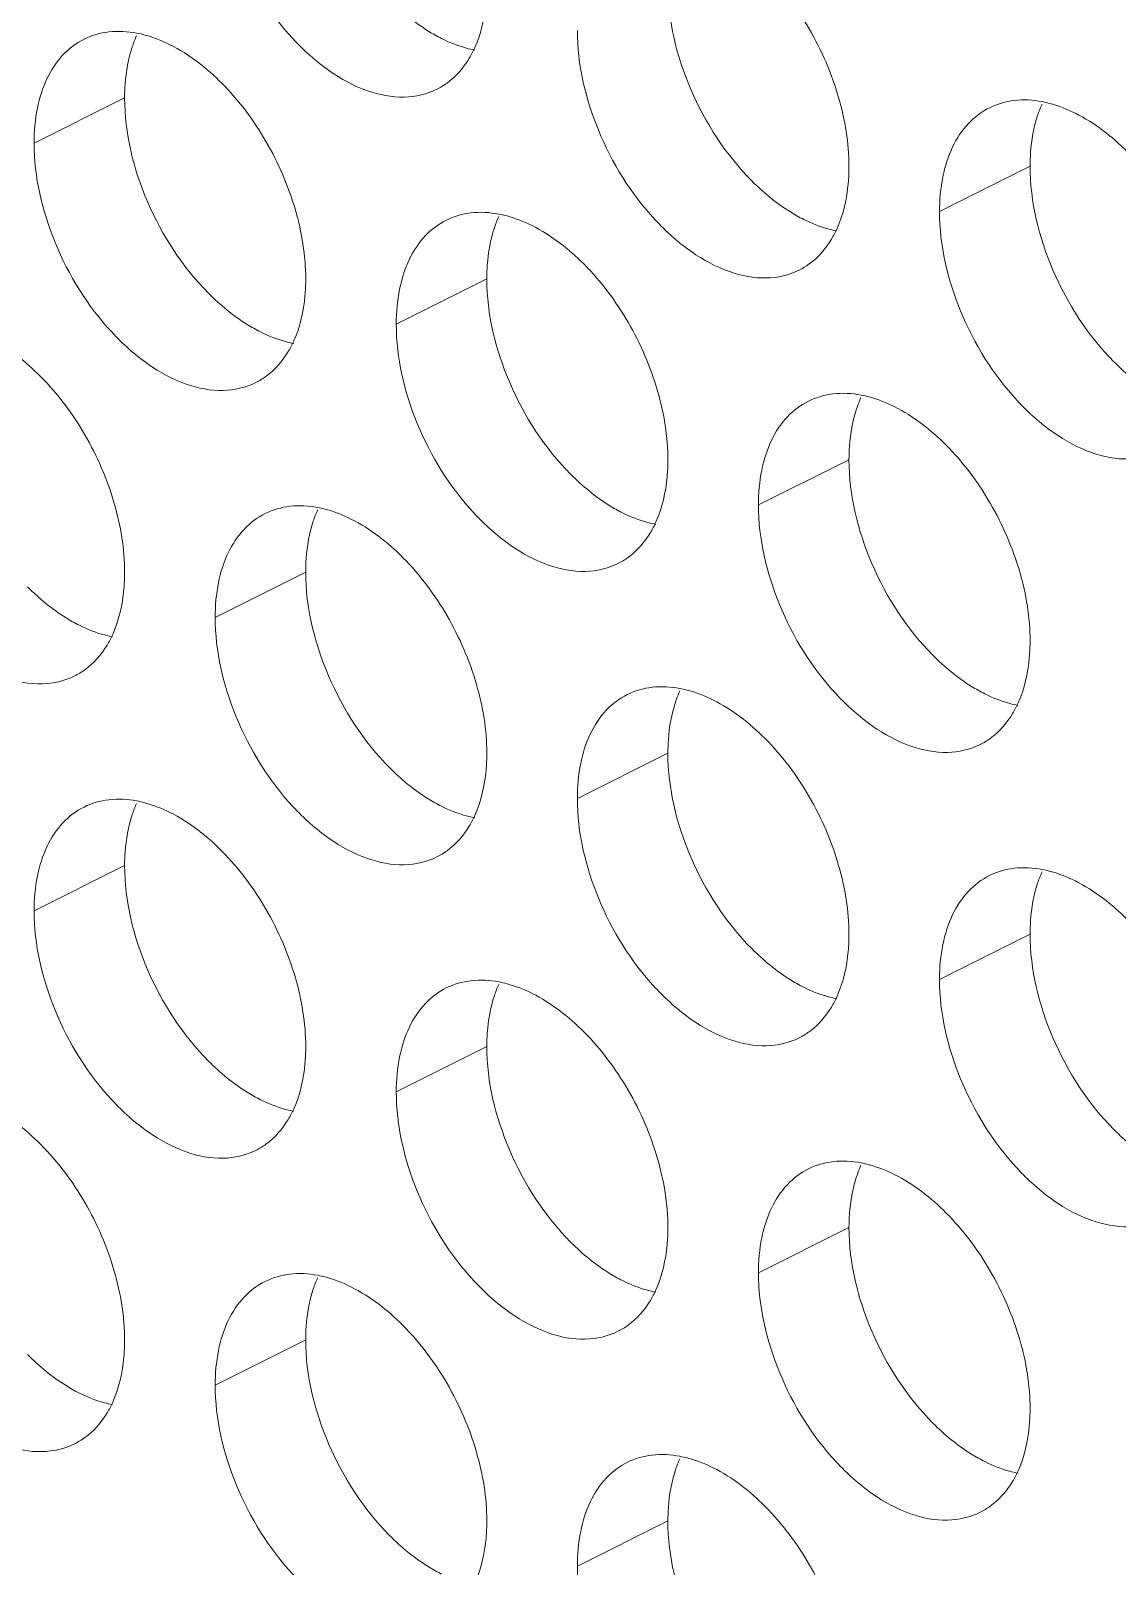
# Model space of a CAD drawing. Header units: millimetres. Extents: x 0 to 2524, y 0 to 1785.
# Drawn here: x 1819.84 to 1826.63, y 787.9 to 797.5 of the extents above; entities that cross this region are included whole.
import ezdxf

# ---------------------------------------------------------------- set-up
doc = ezdxf.new("R2010")
doc.units = ezdxf.units.MM
doc.header["$LTSCALE"] = 0.1
doc.layers.add('标注', color=251, linetype='Continuous', lineweight=9)

msp = doc.modelspace()

# ---------------------------------------------------------------- linework, layer by layer
at = {"layer": '标注'}
for p, q in [((1820.4274, 797.077), (1819.8617, 796.7942)), ((1826.0843, 796.6486), (1825.5186, 796.3657)), ((1822.6901, 795.9456), (1822.1245, 795.6628)), ((1824.9529, 794.8143), (1824.3872, 794.5314)), ((1821.5588, 794.1113), (1820.9931, 793.8285)), ((1823.8215, 792.9799), (1823.2558, 792.6971)), ((1820.4274, 792.277), (1819.8617, 791.9942)), ((1820.4274, 792.277), (1819.8617, 791.9942)), ((1826.0843, 791.8486), (1825.5186, 791.5657)), ((1822.6901, 791.1456), (1822.1245, 790.8628)), ((1822.6901, 791.1456), (1822.1245, 790.8628)), ((1824.9529, 790.0143), (1824.3872, 789.7314)), ((1824.9529, 790.0143), (1824.3872, 789.7314)), ((1821.5588, 789.3113), (1820.9931, 789.0285)), ((1823.8215, 788.1799), (1823.2558, 787.8971))]:
    msp.add_line(p, q, dxfattribs=at)
for centre, radius, start, end in [((1821.1719, 797.1659), 0.734, 155.87957, 161.78032), ((1822.1758, 797.5365), 0.4532, 296.52559, 305.90341), ((1826.8288, 796.7375), 0.734, 155.87957, 161.78032), ((1823.4347, 796.0346), 0.734, 155.87957, 161.78032), ((1824.4386, 796.4051), 0.4532, 296.52559, 305.90341), ((1821.0445, 795.7022), 0.4532, 296.52559, 305.90341), ((1825.6974, 794.9032), 0.734, 155.87957, 161.78032), ((1822.3033, 794.2002), 0.734, 155.87957, 161.78032), ((1823.3072, 794.5708), 0.4532, 296.52559, 305.90341), ((1819.9131, 793.8679), 0.4532, 296.52559, 305.90341), ((1824.566, 793.0689), 0.734, 155.87957, 161.78032), ((1825.5699, 793.4394), 0.4532, 296.52559, 305.90341), ((1821.1719, 792.3659), 0.734, 155.87957, 161.78032), ((1821.1719, 792.3659), 0.734, 155.87957, 161.78032), ((1822.1758, 792.7365), 0.4532, 296.52559, 305.90341), ((1826.8288, 791.9375), 0.734, 155.87957, 161.78032), ((1823.4347, 791.2346), 0.734, 155.87957, 161.78032), ((1823.4347, 791.2346), 0.734, 155.87957, 161.78032), ((1824.4386, 791.6051), 0.4532, 296.52559, 305.90341), ((1821.0445, 790.9022), 0.4532, 296.52559, 305.90341), ((1821.0445, 790.9022), 0.4532, 296.52559, 305.90341), ((1825.6974, 790.1032), 0.734, 155.87957, 161.78032), ((1825.6974, 790.1032), 0.734, 155.87957, 161.78032), ((1822.3033, 789.4002), 0.734, 155.87957, 161.78032), ((1823.3072, 789.7708), 0.4532, 296.52559, 305.90341), ((1823.3072, 789.7708), 0.4532, 296.52559, 305.90341), ((1819.9131, 789.0679), 0.4532, 296.52559, 305.90341), ((1824.566, 788.2689), 0.734, 155.87957, 161.78032), ((1825.5699, 788.6394), 0.4532, 296.52559, 305.90341), ((1825.5699, 788.6394), 0.4532, 296.52559, 305.90341)]:
    msp.add_arc(centre, radius, start, end, dxfattribs=at)
for points, knots in [([(1822.3782, 797.131), (1822.3156, 797.0997), (1822.1657, 797.0658), (1821.9279, 797.1135), (1821.6895, 797.2442), (1821.3817, 797.5217), (1821.0957, 797.9844), (1820.9931, 798.4168), (1820.9931, 798.6285)], [0, 0, 0, 0, 0.090718, 0.191742, 0.308104, 0.439279, 0.725532, 1, 1, 1, 1]), ([(1824.1044, 798.1121), (1824.225, 798.0517), (1824.4555, 797.8714), (1824.7217, 797.5133), (1824.9029, 797.0946), (1824.9529, 796.7935), (1824.9529, 796.6486)], [0, 0, 0, 0, 0.229676, 0.488215, 0.753207, 1, 1, 1, 1]), ([(1822.6901, 797.7799), (1822.6901, 797.7443), (1822.6845, 797.6121), (1822.6552, 797.4794), (1822.6155, 797.3911)], [0, 0, 0, 0, 0.268874, 1, 1, 1, 1]), ([(1824.3453, 796.5579), (1824.1838, 796.7207), (1823.9328, 797.1078), (1823.8215, 797.5584), (1823.8215, 797.7799)], [0, 0, 0, 0, 0.508684, 1, 1, 1, 1]), ([(1822.4073, 797.4478), (1822.3789, 797.462), (1822.261, 797.5285), (1822.1555, 797.6159), (1822.0826, 797.6893)], [0, 0, 0, 0, 0.235002, 1, 1, 1, 1]), ([(1820.1736, 797.4431), (1820.2219, 797.4672), (1820.332, 797.499), (1820.4457, 797.4922), (1820.5026, 797.4813)], [0, 0, 0, 0, 0.482538, 1, 1, 1, 1]), ([(1820.5026, 797.4813), (1820.5198, 797.478), (1820.5913, 797.4614), (1820.6602, 797.4341), (1820.7102, 797.4091)], [0, 0, 0, 0, 0.238696, 1, 1, 1, 1]), ([(1824.641, 795.9996), (1824.5784, 795.9684), (1824.4285, 795.9344), (1824.1907, 795.9822), (1823.9522, 796.1128), (1823.6445, 796.3903), (1823.3584, 796.853), (1823.2558, 797.2854), (1823.2558, 797.4971)], [0, 0, 0, 0, 0.090718, 0.191742, 0.308104, 0.439279, 0.725532, 1, 1, 1, 1]), ([(1819.8617, 796.7942), (1819.8617, 796.867), (1819.8737, 797.0059), (1819.9328, 797.1961), (1820.0321, 797.3483), (1820.1247, 797.4187), (1820.1736, 797.4431)], [0, 0, 0, 0, 0.289235, 0.54966, 0.782932, 1, 1, 1, 1]), ([(1820.4274, 797.077), (1820.4274, 797.1054), (1820.4311, 797.2129), (1820.4499, 797.3203), (1820.4747, 797.3954)], [0, 0, 0, 0, 0.264225, 1, 1, 1, 1]), ([(1820.7102, 797.4091), (1820.8309, 797.3488), (1821.0614, 797.1684), (1821.3276, 796.8104), (1821.5088, 796.3916), (1821.5588, 796.0906), (1821.5588, 795.9456)], [0, 0, 0, 0, 0.229676, 0.488215, 0.753207, 1, 1, 1, 1]), ([(1822.615, 797.3756), (1822.5978, 797.3789), (1822.5262, 797.3955), (1822.4573, 797.4228), (1822.4073, 797.4478)], [0, 0, 0, 0, 0.238696, 1, 1, 1, 1]), ([(1822.6155, 797.3911), (1822.6052, 797.3682), (1822.562, 797.2842), (1822.4978, 797.2101), (1822.4416, 797.1694)], [0, 0, 0, 0, 0.265525, 1, 1, 1, 1]), ([(1820.9512, 795.855), (1820.7896, 796.0177), (1820.5386, 796.4049), (1820.4274, 796.8555), (1820.4274, 797.077)], [0, 0, 0, 0, 0.508684, 1, 1, 1, 1]), ([(1825.5186, 796.3657), (1825.5186, 796.4386), (1825.5306, 796.5775), (1825.5896, 796.7677), (1825.689, 796.9199), (1825.7815, 796.9903), (1825.8305, 797.0147)], [0, 0, 0, 0, 0.289235, 0.54966, 0.782932, 1, 1, 1, 1]), ([(1825.8305, 797.0147), (1825.8788, 797.0388), (1825.9889, 797.0706), (1826.1025, 797.0638), (1826.1594, 797.0529)], [0, 0, 0, 0, 0.482538, 1, 1, 1, 1]), ([(1826.1594, 797.0529), (1826.1766, 797.0496), (1826.2482, 797.033), (1826.3171, 797.0057), (1826.3671, 796.9807)], [0, 0, 0, 0, 0.238696, 1, 1, 1, 1]), ([(1826.0843, 796.6486), (1826.0843, 796.677), (1826.088, 796.7844), (1826.1068, 796.8919), (1826.1316, 796.967)], [0, 0, 0, 0, 0.264225, 1, 1, 1, 1]), ([(1826.3671, 796.9807), (1826.4877, 796.9204), (1826.7183, 796.74), (1826.9845, 796.382), (1827.1656, 795.9632), (1827.2156, 795.6621), (1827.2156, 795.5172)], [0, 0, 0, 0, 0.229676, 0.488215, 0.753207, 1, 1, 1, 1]), ([(1821.2469, 795.2966), (1821.1843, 795.2654), (1821.0343, 795.2314), (1820.7965, 795.2792), (1820.5581, 795.4098), (1820.2503, 795.6874), (1819.9643, 796.1501), (1819.8617, 796.5825), (1819.8617, 796.7942)], [0, 0, 0, 0, 0.090718, 0.191742, 0.308104, 0.439279, 0.725532, 1, 1, 1, 1]), ([(1824.9529, 796.6486), (1824.9529, 796.6129), (1824.9472, 796.4807), (1824.918, 796.3481), (1824.8783, 796.2597)], [0, 0, 0, 0, 0.268874, 1, 1, 1, 1]), ([(1826.6081, 795.4265), (1826.4465, 795.5893), (1826.1955, 795.9765), (1826.0843, 796.4271), (1826.0843, 796.6486)], [0, 0, 0, 0, 0.508684, 1, 1, 1, 1]), ([(1824.67, 796.3164), (1824.6416, 796.3307), (1824.5237, 796.3972), (1824.4182, 796.4845), (1824.3453, 796.5579)], [0, 0, 0, 0, 0.235002, 1, 1, 1, 1]), ([(1822.4364, 796.3118), (1822.4847, 796.3359), (1822.5948, 796.3676), (1822.7084, 796.3608), (1822.7653, 796.3499)], [0, 0, 0, 0, 0.482538, 1, 1, 1, 1]), ([(1822.7653, 796.3499), (1822.7825, 796.3466), (1822.8541, 796.33), (1822.923, 796.3028), (1822.973, 796.2778)], [0, 0, 0, 0, 0.238696, 1, 1, 1, 1]), ([(1826.9037, 794.8682), (1826.8411, 794.837), (1826.6912, 794.803), (1826.4534, 794.8508), (1826.215, 794.9814), (1825.9072, 795.259), (1825.6212, 795.7217), (1825.5186, 796.1541), (1825.5186, 796.3657)], [0, 0, 0, 0, 0.090718, 0.191742, 0.308104, 0.439279, 0.725532, 1, 1, 1, 1]), ([(1822.1245, 795.6628), (1822.1245, 795.7356), (1822.1365, 795.8746), (1822.1955, 796.0647), (1822.2949, 796.217), (1822.3874, 796.2874), (1822.4364, 796.3118)], [0, 0, 0, 0, 0.289235, 0.54966, 0.782932, 1, 1, 1, 1]), ([(1822.6901, 795.9456), (1822.6901, 795.974), (1822.6938, 796.0815), (1822.7126, 796.1889), (1822.7375, 796.264)], [0, 0, 0, 0, 0.264225, 1, 1, 1, 1]), ([(1822.973, 796.2778), (1823.0936, 796.2174), (1823.3242, 796.0371), (1823.5904, 795.679), (1823.7715, 795.2603), (1823.8215, 794.9592), (1823.8215, 794.8143)], [0, 0, 0, 0, 0.229676, 0.488215, 0.753207, 1, 1, 1, 1]), ([(1824.8777, 796.2443), (1824.8605, 796.2476), (1824.789, 796.2642), (1824.72, 796.2914), (1824.67, 796.3164)], [0, 0, 0, 0, 0.238696, 1, 1, 1, 1]), ([(1824.8783, 796.2597), (1824.868, 796.2368), (1824.8247, 796.1528), (1824.7606, 796.0787), (1824.7044, 796.038)], [0, 0, 0, 0, 0.265525, 1, 1, 1, 1]), ([(1821.5588, 795.9456), (1821.5588, 795.91), (1821.5531, 795.7778), (1821.5239, 795.6451), (1821.4842, 795.5568)], [0, 0, 0, 0, 0.268874, 1, 1, 1, 1]), ([(1823.214, 794.7236), (1823.0524, 794.8864), (1822.8014, 795.2735), (1822.6901, 795.7241), (1822.6901, 795.9456)], [0, 0, 0, 0, 0.508684, 1, 1, 1, 1]), ([(1821.2759, 795.6135), (1821.2475, 795.6277), (1821.1296, 795.6942), (1821.0241, 795.7816), (1820.9512, 795.855)], [0, 0, 0, 0, 0.235002, 1, 1, 1, 1]), ([(1823.5096, 794.1653), (1823.447, 794.134), (1823.2971, 794.1001), (1823.0593, 794.1478), (1822.8209, 794.2785), (1822.5131, 794.556), (1822.2271, 795.0187), (1822.1245, 795.4511), (1822.1245, 795.6628)], [0, 0, 0, 0, 0.090718, 0.191742, 0.308104, 0.439279, 0.725532, 1, 1, 1, 1]), ([(1819.5789, 795.5748), (1819.6995, 795.5145), (1819.9301, 795.3341), (1820.1963, 794.9761), (1820.3774, 794.5573), (1820.4274, 794.2563), (1820.4274, 794.1113)], [0, 0, 0, 0, 0.229676, 0.488215, 0.753207, 1, 1, 1, 1]), ([(1821.4836, 795.5413), (1821.4664, 795.5446), (1821.3948, 795.5612), (1821.3259, 795.5885), (1821.2759, 795.6135)], [0, 0, 0, 0, 0.238696, 1, 1, 1, 1]), ([(1821.4842, 795.5568), (1821.4739, 795.5339), (1821.4306, 795.4499), (1821.3665, 795.3758), (1821.3102, 795.335)], [0, 0, 0, 0, 0.265525, 1, 1, 1, 1]), ([(1826.9328, 795.1851), (1826.9044, 795.1993), (1826.7864, 795.2658), (1826.6809, 795.3531), (1826.6081, 795.4265)], [0, 0, 0, 0, 0.235002, 1, 1, 1, 1]), ([(1824.3872, 794.5314), (1824.3872, 794.6043), (1824.3992, 794.7432), (1824.4582, 794.9334), (1824.5576, 795.0856), (1824.6502, 795.156), (1824.6991, 795.1804)], [0, 0, 0, 0, 0.289235, 0.54966, 0.782932, 1, 1, 1, 1]), ([(1824.6991, 795.1804), (1824.7474, 795.2045), (1824.8575, 795.2363), (1824.9712, 795.2294), (1825.028, 795.2186)], [0, 0, 0, 0, 0.482538, 1, 1, 1, 1]), ([(1825.028, 795.2186), (1825.0453, 795.2153), (1825.1168, 795.1987), (1825.1857, 795.1714), (1825.2357, 795.1464)], [0, 0, 0, 0, 0.238696, 1, 1, 1, 1]), ([(1824.9529, 794.8143), (1824.9529, 794.8427), (1824.9566, 794.9501), (1824.9754, 795.0575), (1825.0002, 795.1327)], [0, 0, 0, 0, 0.264225, 1, 1, 1, 1]), ([(1825.2357, 795.1464), (1825.3564, 795.0861), (1825.5869, 794.9057), (1825.8531, 794.5476), (1826.0342, 794.1289), (1826.0843, 793.8278), (1826.0843, 793.6829)], [0, 0, 0, 0, 0.229676, 0.488215, 0.753207, 1, 1, 1, 1]), ([(1820.1155, 793.4623), (1820.0529, 793.4311), (1819.903, 793.3971), (1819.6652, 793.4449), (1819.4268, 793.5755), (1819.119, 793.8531), (1818.833, 794.3158), (1818.7303, 794.7482), (1818.7303, 794.9598)], [0, 0, 0, 0, 0.090718, 0.191742, 0.308104, 0.439279, 0.725532, 1, 1, 1, 1]), ([(1823.8215, 794.8143), (1823.8215, 794.7786), (1823.8158, 794.6464), (1823.7866, 794.5138), (1823.7469, 794.4254)], [0, 0, 0, 0, 0.268874, 1, 1, 1, 1]), ([(1825.4767, 793.5922), (1825.3151, 793.755), (1825.0641, 794.1422), (1824.9529, 794.5927), (1824.9529, 794.8143)], [0, 0, 0, 0, 0.508684, 1, 1, 1, 1]), ([(1823.5387, 794.4821), (1823.5103, 794.4963), (1823.3923, 794.5628), (1823.2868, 794.6502), (1823.214, 794.7236)], [0, 0, 0, 0, 0.235002, 1, 1, 1, 1]), ([(1821.305, 794.4775), (1821.3533, 794.5016), (1821.4634, 794.5333), (1821.5771, 794.5265), (1821.6339, 794.5156)], [0, 0, 0, 0, 0.482538, 1, 1, 1, 1]), ([(1821.6339, 794.5156), (1821.6511, 794.5123), (1821.7227, 794.4957), (1821.7916, 794.4684), (1821.8416, 794.4434)], [0, 0, 0, 0, 0.238696, 1, 1, 1, 1]), ([(1825.7724, 793.0339), (1825.7098, 793.0027), (1825.5598, 792.9687), (1825.322, 793.0165), (1825.0836, 793.1471), (1824.7758, 793.4247), (1824.4898, 793.8874), (1824.3872, 794.3198), (1824.3872, 794.5314)], [0, 0, 0, 0, 0.090718, 0.191742, 0.308104, 0.439279, 0.725532, 1, 1, 1, 1]), ([(1820.9931, 793.8285), (1820.9931, 793.9013), (1821.0051, 794.0403), (1821.0641, 794.2304), (1821.1635, 794.3826), (1821.2561, 794.4531), (1821.305, 794.4775)], [0, 0, 0, 0, 0.289235, 0.54966, 0.782932, 1, 1, 1, 1]), ([(1821.5588, 794.1113), (1821.5588, 794.1397), (1821.5625, 794.2472), (1821.5813, 794.3546), (1821.6061, 794.4297)], [0, 0, 0, 0, 0.264225, 1, 1, 1, 1]), ([(1821.8416, 794.4434), (1821.9623, 794.3831), (1822.1928, 794.2028), (1822.459, 793.8447), (1822.6401, 793.426), (1822.6901, 793.1249), (1822.6901, 792.9799)], [0, 0, 0, 0, 0.229676, 0.488215, 0.753207, 1, 1, 1, 1]), ([(1823.7464, 794.41), (1823.7292, 794.4132), (1823.6576, 794.4299), (1823.5887, 794.4571), (1823.5387, 794.4821)], [0, 0, 0, 0, 0.238696, 1, 1, 1, 1]), ([(1823.7469, 794.4254), (1823.7366, 794.4025), (1823.6933, 794.3185), (1823.6292, 794.2444), (1823.573, 794.2037)], [0, 0, 0, 0, 0.265525, 1, 1, 1, 1]), ([(1820.1446, 793.7792), (1820.1161, 793.7934), (1819.9982, 793.8599), (1819.8927, 793.9472), (1819.8198, 794.0207)], [0, 0, 0, 0, 0.235002, 1, 1, 1, 1]), ([(1820.4274, 794.1113), (1820.4274, 794.0757), (1820.4217, 793.9434), (1820.3925, 793.8108), (1820.3528, 793.7224)], [0, 0, 0, 0, 0.268874, 1, 1, 1, 1]), ([(1822.0826, 792.8893), (1821.921, 793.0521), (1821.67, 793.4392), (1821.5588, 793.8898), (1821.5588, 794.1113)], [0, 0, 0, 0, 0.508684, 1, 1, 1, 1]), ([(1822.3782, 792.331), (1822.3156, 792.2997), (1822.1657, 792.2658), (1821.9279, 792.3135), (1821.6895, 792.4442), (1821.3817, 792.7217), (1821.0957, 793.1844), (1820.9931, 793.6168), (1820.9931, 793.8285)], [0, 0, 0, 0, 0.090718, 0.191742, 0.308104, 0.439279, 0.725532, 1, 1, 1, 1]), ([(1820.3523, 793.707), (1820.335, 793.7103), (1820.2635, 793.7269), (1820.1946, 793.7542), (1820.1446, 793.7792)], [0, 0, 0, 0, 0.238696, 1, 1, 1, 1]), ([(1820.3528, 793.7224), (1820.3425, 793.6996), (1820.2992, 793.6156), (1820.2351, 793.5414), (1820.1789, 793.5007)], [0, 0, 0, 0, 0.265525, 1, 1, 1, 1]), ([(1826.0843, 793.6829), (1826.0843, 793.6473), (1826.0786, 793.515), (1826.0493, 793.3824), (1826.0096, 793.294)], [0, 0, 0, 0, 0.268874, 1, 1, 1, 1]), ([(1825.8014, 793.3508), (1825.773, 793.365), (1825.6551, 793.4315), (1825.5496, 793.5188), (1825.4767, 793.5922)], [0, 0, 0, 0, 0.235002, 1, 1, 1, 1]), ([(1823.2558, 792.6971), (1823.2558, 792.77), (1823.2678, 792.9089), (1823.3269, 793.0991), (1823.4262, 793.2513), (1823.5188, 793.3217), (1823.5677, 793.3461)], [0, 0, 0, 0, 0.289235, 0.54966, 0.782932, 1, 1, 1, 1]), ([(1823.5677, 793.3461), (1823.6161, 793.3702), (1823.7261, 793.4019), (1823.8398, 793.3951), (1823.8967, 793.3842)], [0, 0, 0, 0, 0.482538, 1, 1, 1, 1]), ([(1823.8967, 793.3842), (1823.9139, 793.381), (1823.9855, 793.3643), (1824.0544, 793.3371), (1824.1044, 793.3121)], [0, 0, 0, 0, 0.238696, 1, 1, 1, 1]), ([(1826.0091, 793.2786), (1825.9919, 793.2819), (1825.9203, 793.2985), (1825.8514, 793.3258), (1825.8014, 793.3508)], [0, 0, 0, 0, 0.238696, 1, 1, 1, 1]), ([(1823.8215, 792.9799), (1823.8215, 793.0084), (1823.8252, 793.1158), (1823.844, 793.2232), (1823.8689, 793.2984)], [0, 0, 0, 0, 0.264225, 1, 1, 1, 1]), ([(1824.1044, 793.3121), (1824.225, 793.2517), (1824.4555, 793.0714), (1824.7217, 792.7133), (1824.9029, 792.2946), (1824.9529, 791.9935), (1824.9529, 791.8486)], [0, 0, 0, 0, 0.229676, 0.488215, 0.753207, 1, 1, 1, 1]), ([(1826.0096, 793.294), (1825.9994, 793.2711), (1825.9561, 793.1871), (1825.892, 793.113), (1825.8357, 793.0723)], [0, 0, 0, 0, 0.265525, 1, 1, 1, 1]), ([(1822.6901, 792.9799), (1822.6901, 792.9443), (1822.6845, 792.8121), (1822.6552, 792.6794), (1822.6155, 792.5911)], [0, 0, 0, 0, 0.268874, 1, 1, 1, 1]), ([(1824.3453, 791.7579), (1824.1838, 791.9207), (1823.9328, 792.3078), (1823.8215, 792.7584), (1823.8215, 792.9799)], [0, 0, 0, 0, 0.508684, 1, 1, 1, 1]), ([(1822.4073, 792.6478), (1822.3789, 792.662), (1822.261, 792.7285), (1822.1555, 792.8159), (1822.0826, 792.8893)], [0, 0, 0, 0, 0.235002, 1, 1, 1, 1]), ([(1820.1736, 792.6431), (1820.2219, 792.6672), (1820.332, 792.699), (1820.4457, 792.6922), (1820.5026, 792.6813)], [0, 0, 0, 0, 0.482538, 1, 1, 1, 1]), ([(1820.1736, 792.6431), (1820.2219, 792.6672), (1820.332, 792.699), (1820.4457, 792.6922), (1820.5026, 792.6813)], [0, 0, 0, 0, 0.482538, 1, 1, 1, 1]), ([(1820.5026, 792.6813), (1820.5198, 792.678), (1820.5913, 792.6614), (1820.6602, 792.6341), (1820.7102, 792.6091)], [0, 0, 0, 0, 0.238696, 1, 1, 1, 1]), ([(1820.5026, 792.6813), (1820.5198, 792.678), (1820.5913, 792.6614), (1820.6602, 792.6341), (1820.7102, 792.6091)], [0, 0, 0, 0, 0.238696, 1, 1, 1, 1]), ([(1824.641, 791.1996), (1824.5784, 791.1684), (1824.4285, 791.1344), (1824.1907, 791.1822), (1823.9522, 791.3128), (1823.6445, 791.5903), (1823.3584, 792.053), (1823.2558, 792.4854), (1823.2558, 792.6971)], [0, 0, 0, 0, 0.090718, 0.191742, 0.308104, 0.439279, 0.725532, 1, 1, 1, 1]), ([(1819.8617, 791.9942), (1819.8617, 792.067), (1819.8737, 792.2059), (1819.9328, 792.3961), (1820.0321, 792.5483), (1820.1247, 792.6187), (1820.1736, 792.6431)], [0, 0, 0, 0, 0.289235, 0.54966, 0.782932, 1, 1, 1, 1]), ([(1819.8617, 791.9942), (1819.8617, 792.067), (1819.8737, 792.2059), (1819.9328, 792.3961), (1820.0321, 792.5483), (1820.1247, 792.6187), (1820.1736, 792.6431)], [0, 0, 0, 0, 0.289235, 0.54966, 0.782932, 1, 1, 1, 1]), ([(1820.4274, 792.277), (1820.4274, 792.3054), (1820.4311, 792.4129), (1820.4499, 792.5203), (1820.4747, 792.5954)], [0, 0, 0, 0, 0.264225, 1, 1, 1, 1]), ([(1820.4274, 792.277), (1820.4274, 792.3054), (1820.4311, 792.4129), (1820.4499, 792.5203), (1820.4747, 792.5954)], [0, 0, 0, 0, 0.264225, 1, 1, 1, 1]), ([(1820.7102, 792.6091), (1820.8309, 792.5488), (1821.0614, 792.3684), (1821.3276, 792.0104), (1821.5088, 791.5916), (1821.5588, 791.2906), (1821.5588, 791.1456)], [0, 0, 0, 0, 0.229676, 0.488215, 0.753207, 1, 1, 1, 1]), ([(1820.7102, 792.6091), (1820.8309, 792.5488), (1821.0614, 792.3684), (1821.3276, 792.0104), (1821.5088, 791.5916), (1821.5588, 791.2906), (1821.5588, 791.1456)], [0, 0, 0, 0, 0.229676, 0.488215, 0.753207, 1, 1, 1, 1]), ([(1822.615, 792.5756), (1822.5978, 792.5789), (1822.5262, 792.5955), (1822.4573, 792.6228), (1822.4073, 792.6478)], [0, 0, 0, 0, 0.238696, 1, 1, 1, 1]), ([(1822.6155, 792.5911), (1822.6052, 792.5682), (1822.562, 792.4842), (1822.4978, 792.4101), (1822.4416, 792.3694)], [0, 0, 0, 0, 0.265525, 1, 1, 1, 1]), ([(1820.9512, 791.055), (1820.7896, 791.2177), (1820.5386, 791.6049), (1820.4274, 792.0555), (1820.4274, 792.277)], [0, 0, 0, 0, 0.508684, 1, 1, 1, 1]), ([(1820.9512, 791.055), (1820.7896, 791.2177), (1820.5386, 791.6049), (1820.4274, 792.0555), (1820.4274, 792.277)], [0, 0, 0, 0, 0.508684, 1, 1, 1, 1]), ([(1825.5186, 791.5657), (1825.5186, 791.6386), (1825.5306, 791.7775), (1825.5896, 791.9677), (1825.689, 792.1199), (1825.7815, 792.1903), (1825.8305, 792.2147)], [0, 0, 0, 0, 0.289235, 0.54966, 0.782932, 1, 1, 1, 1]), ([(1825.8305, 792.2147), (1825.8788, 792.2388), (1825.9889, 792.2706), (1826.1025, 792.2638), (1826.1594, 792.2529)], [0, 0, 0, 0, 0.482538, 1, 1, 1, 1]), ([(1826.1594, 792.2529), (1826.1766, 792.2496), (1826.2482, 792.233), (1826.3171, 792.2057), (1826.3671, 792.1807)], [0, 0, 0, 0, 0.238696, 1, 1, 1, 1]), ([(1826.0843, 791.8486), (1826.0843, 791.877), (1826.088, 791.9844), (1826.1068, 792.0919), (1826.1316, 792.167)], [0, 0, 0, 0, 0.264225, 1, 1, 1, 1]), ([(1826.3671, 792.1807), (1826.4877, 792.1204), (1826.7183, 791.94), (1826.9845, 791.582), (1827.1656, 791.1632), (1827.2156, 790.8621), (1827.2156, 790.7172)], [0, 0, 0, 0, 0.229676, 0.488215, 0.753207, 1, 1, 1, 1]), ([(1821.2469, 790.4966), (1821.1843, 790.4654), (1821.0343, 790.4314), (1820.7965, 790.4792), (1820.5581, 790.6098), (1820.2503, 790.8874), (1819.9643, 791.3501), (1819.8617, 791.7825), (1819.8617, 791.9942)], [0, 0, 0, 0, 0.090718, 0.191742, 0.308104, 0.439279, 0.725532, 1, 1, 1, 1]), ([(1821.2469, 790.4966), (1821.1843, 790.4654), (1821.0343, 790.4314), (1820.7965, 790.4792), (1820.5581, 790.6098), (1820.2503, 790.8874), (1819.9643, 791.3501), (1819.8617, 791.7825), (1819.8617, 791.9942)], [0, 0, 0, 0, 0.090718, 0.191742, 0.308104, 0.439279, 0.725532, 1, 1, 1, 1]), ([(1824.9529, 791.8486), (1824.9529, 791.8129), (1824.9472, 791.6807), (1824.918, 791.5481), (1824.8783, 791.4597)], [0, 0, 0, 0, 0.268874, 1, 1, 1, 1]), ([(1826.6081, 790.6265), (1826.4465, 790.7893), (1826.1955, 791.1765), (1826.0843, 791.6271), (1826.0843, 791.8486)], [0, 0, 0, 0, 0.508684, 1, 1, 1, 1]), ([(1824.67, 791.5164), (1824.6416, 791.5307), (1824.5237, 791.5972), (1824.4182, 791.6845), (1824.3453, 791.7579)], [0, 0, 0, 0, 0.235002, 1, 1, 1, 1]), ([(1822.4364, 791.5118), (1822.4847, 791.5359), (1822.5948, 791.5676), (1822.7084, 791.5608), (1822.7653, 791.5499)], [0, 0, 0, 0, 0.482538, 1, 1, 1, 1]), ([(1822.4364, 791.5118), (1822.4847, 791.5359), (1822.5948, 791.5676), (1822.7084, 791.5608), (1822.7653, 791.5499)], [0, 0, 0, 0, 0.482538, 1, 1, 1, 1]), ([(1822.7653, 791.5499), (1822.7825, 791.5466), (1822.8541, 791.53), (1822.923, 791.5028), (1822.973, 791.4778)], [0, 0, 0, 0, 0.238696, 1, 1, 1, 1]), ([(1822.7653, 791.5499), (1822.7825, 791.5466), (1822.8541, 791.53), (1822.923, 791.5028), (1822.973, 791.4778)], [0, 0, 0, 0, 0.238696, 1, 1, 1, 1]), ([(1826.9037, 790.0682), (1826.8411, 790.037), (1826.6912, 790.003), (1826.4534, 790.0508), (1826.215, 790.1814), (1825.9072, 790.459), (1825.6212, 790.9217), (1825.5186, 791.3541), (1825.5186, 791.5657)], [0, 0, 0, 0, 0.090718, 0.191742, 0.308104, 0.439279, 0.725532, 1, 1, 1, 1]), ([(1822.1245, 790.8628), (1822.1245, 790.9356), (1822.1365, 791.0746), (1822.1955, 791.2647), (1822.2949, 791.417), (1822.3874, 791.4874), (1822.4364, 791.5118)], [0, 0, 0, 0, 0.289235, 0.54966, 0.782932, 1, 1, 1, 1]), ([(1822.1245, 790.8628), (1822.1245, 790.9356), (1822.1365, 791.0746), (1822.1955, 791.2647), (1822.2949, 791.417), (1822.3874, 791.4874), (1822.4364, 791.5118)], [0, 0, 0, 0, 0.289235, 0.54966, 0.782932, 1, 1, 1, 1]), ([(1822.6901, 791.1456), (1822.6901, 791.174), (1822.6938, 791.2815), (1822.7126, 791.3889), (1822.7375, 791.464)], [0, 0, 0, 0, 0.264225, 1, 1, 1, 1]), ([(1822.6901, 791.1456), (1822.6901, 791.174), (1822.6938, 791.2815), (1822.7126, 791.3889), (1822.7375, 791.464)], [0, 0, 0, 0, 0.264225, 1, 1, 1, 1]), ([(1822.973, 791.4778), (1823.0936, 791.4174), (1823.3242, 791.2371), (1823.5904, 790.879), (1823.7715, 790.4603), (1823.8215, 790.1592), (1823.8215, 790.0143)], [0, 0, 0, 0, 0.229676, 0.488215, 0.753207, 1, 1, 1, 1]), ([(1822.973, 791.4778), (1823.0936, 791.4174), (1823.3242, 791.2371), (1823.5904, 790.879), (1823.7715, 790.4603), (1823.8215, 790.1592), (1823.8215, 790.0143)], [0, 0, 0, 0, 0.229676, 0.488215, 0.753207, 1, 1, 1, 1]), ([(1824.8777, 791.4443), (1824.8605, 791.4476), (1824.789, 791.4642), (1824.72, 791.4914), (1824.67, 791.5164)], [0, 0, 0, 0, 0.238696, 1, 1, 1, 1]), ([(1824.8783, 791.4597), (1824.868, 791.4368), (1824.8247, 791.3528), (1824.7606, 791.2787), (1824.7044, 791.238)], [0, 0, 0, 0, 0.265525, 1, 1, 1, 1]), ([(1821.5588, 791.1456), (1821.5588, 791.11), (1821.5531, 790.9778), (1821.5239, 790.8451), (1821.4842, 790.7568)], [0, 0, 0, 0, 0.268874, 1, 1, 1, 1]), ([(1821.5588, 791.1456), (1821.5588, 791.11), (1821.5531, 790.9778), (1821.5239, 790.8451), (1821.4842, 790.7568)], [0, 0, 0, 0, 0.268874, 1, 1, 1, 1]), ([(1823.214, 789.9236), (1823.0524, 790.0864), (1822.8014, 790.4735), (1822.6901, 790.9241), (1822.6901, 791.1456)], [0, 0, 0, 0, 0.508684, 1, 1, 1, 1]), ([(1823.214, 789.9236), (1823.0524, 790.0864), (1822.8014, 790.4735), (1822.6901, 790.9241), (1822.6901, 791.1456)], [0, 0, 0, 0, 0.508684, 1, 1, 1, 1]), ([(1821.2759, 790.8135), (1821.2475, 790.8277), (1821.1296, 790.8942), (1821.0241, 790.9816), (1820.9512, 791.055)], [0, 0, 0, 0, 0.235002, 1, 1, 1, 1]), ([(1821.2759, 790.8135), (1821.2475, 790.8277), (1821.1296, 790.8942), (1821.0241, 790.9816), (1820.9512, 791.055)], [0, 0, 0, 0, 0.235002, 1, 1, 1, 1]), ([(1823.5096, 789.3653), (1823.447, 789.334), (1823.2971, 789.3001), (1823.0593, 789.3478), (1822.8209, 789.4785), (1822.5131, 789.756), (1822.2271, 790.2187), (1822.1245, 790.6511), (1822.1245, 790.8628)], [0, 0, 0, 0, 0.090718, 0.191742, 0.308104, 0.439279, 0.725532, 1, 1, 1, 1]), ([(1823.5096, 789.3653), (1823.447, 789.334), (1823.2971, 789.3001), (1823.0593, 789.3478), (1822.8209, 789.4785), (1822.5131, 789.756), (1822.2271, 790.2187), (1822.1245, 790.6511), (1822.1245, 790.8628)], [0, 0, 0, 0, 0.090718, 0.191742, 0.308104, 0.439279, 0.725532, 1, 1, 1, 1]), ([(1819.5789, 790.7748), (1819.6995, 790.7145), (1819.9301, 790.5341), (1820.1963, 790.1761), (1820.3774, 789.7573), (1820.4274, 789.4563), (1820.4274, 789.3113)], [0, 0, 0, 0, 0.229676, 0.488215, 0.753207, 1, 1, 1, 1]), ([(1821.4836, 790.7413), (1821.4664, 790.7446), (1821.3948, 790.7612), (1821.3259, 790.7885), (1821.2759, 790.8135)], [0, 0, 0, 0, 0.238696, 1, 1, 1, 1]), ([(1821.4836, 790.7413), (1821.4664, 790.7446), (1821.3948, 790.7612), (1821.3259, 790.7885), (1821.2759, 790.8135)], [0, 0, 0, 0, 0.238696, 1, 1, 1, 1]), ([(1821.4842, 790.7568), (1821.4739, 790.7339), (1821.4306, 790.6499), (1821.3665, 790.5758), (1821.3102, 790.535)], [0, 0, 0, 0, 0.265525, 1, 1, 1, 1]), ([(1821.4842, 790.7568), (1821.4739, 790.7339), (1821.4306, 790.6499), (1821.3665, 790.5758), (1821.3102, 790.535)], [0, 0, 0, 0, 0.265525, 1, 1, 1, 1]), ([(1826.9328, 790.3851), (1826.9044, 790.3993), (1826.7864, 790.4658), (1826.6809, 790.5531), (1826.6081, 790.6265)], [0, 0, 0, 0, 0.235002, 1, 1, 1, 1]), ([(1824.3872, 789.7314), (1824.3872, 789.8043), (1824.3992, 789.9432), (1824.4582, 790.1334), (1824.5576, 790.2856), (1824.6502, 790.356), (1824.6991, 790.3804)], [0, 0, 0, 0, 0.289235, 0.54966, 0.782932, 1, 1, 1, 1]), ([(1824.3872, 789.7314), (1824.3872, 789.8043), (1824.3992, 789.9432), (1824.4582, 790.1334), (1824.5576, 790.2856), (1824.6502, 790.356), (1824.6991, 790.3804)], [0, 0, 0, 0, 0.289235, 0.54966, 0.782932, 1, 1, 1, 1]), ([(1824.6991, 790.3804), (1824.7474, 790.4045), (1824.8575, 790.4363), (1824.9712, 790.4294), (1825.028, 790.4186)], [0, 0, 0, 0, 0.482538, 1, 1, 1, 1]), ([(1824.6991, 790.3804), (1824.7474, 790.4045), (1824.8575, 790.4363), (1824.9712, 790.4294), (1825.028, 790.4186)], [0, 0, 0, 0, 0.482538, 1, 1, 1, 1]), ([(1825.028, 790.4186), (1825.0453, 790.4153), (1825.1168, 790.3987), (1825.1857, 790.3714), (1825.2357, 790.3464)], [0, 0, 0, 0, 0.238696, 1, 1, 1, 1]), ([(1825.028, 790.4186), (1825.0453, 790.4153), (1825.1168, 790.3987), (1825.1857, 790.3714), (1825.2357, 790.3464)], [0, 0, 0, 0, 0.238696, 1, 1, 1, 1]), ([(1824.9529, 790.0143), (1824.9529, 790.0427), (1824.9566, 790.1501), (1824.9754, 790.2575), (1825.0002, 790.3327)], [0, 0, 0, 0, 0.264225, 1, 1, 1, 1]), ([(1824.9529, 790.0143), (1824.9529, 790.0427), (1824.9566, 790.1501), (1824.9754, 790.2575), (1825.0002, 790.3327)], [0, 0, 0, 0, 0.264225, 1, 1, 1, 1]), ([(1825.2357, 790.3464), (1825.3564, 790.2861), (1825.5869, 790.1057), (1825.8531, 789.7476), (1826.0342, 789.3289), (1826.0843, 789.0278), (1826.0843, 788.8829)], [0, 0, 0, 0, 0.229676, 0.488215, 0.753207, 1, 1, 1, 1]), ([(1825.2357, 790.3464), (1825.3564, 790.2861), (1825.5869, 790.1057), (1825.8531, 789.7476), (1826.0342, 789.3289), (1826.0843, 789.0278), (1826.0843, 788.8829)], [0, 0, 0, 0, 0.229676, 0.488215, 0.753207, 1, 1, 1, 1]), ([(1820.1155, 788.6623), (1820.0529, 788.6311), (1819.903, 788.5971), (1819.6652, 788.6449), (1819.4268, 788.7755), (1819.119, 789.0531), (1818.833, 789.5158), (1818.7303, 789.9482), (1818.7303, 790.1598)], [0, 0, 0, 0, 0.090718, 0.191742, 0.308104, 0.439279, 0.725532, 1, 1, 1, 1]), ([(1823.8215, 790.0143), (1823.8215, 789.9786), (1823.8158, 789.8464), (1823.7866, 789.7138), (1823.7469, 789.6254)], [0, 0, 0, 0, 0.268874, 1, 1, 1, 1]), ([(1823.8215, 790.0143), (1823.8215, 789.9786), (1823.8158, 789.8464), (1823.7866, 789.7138), (1823.7469, 789.6254)], [0, 0, 0, 0, 0.268874, 1, 1, 1, 1]), ([(1825.4767, 788.7922), (1825.3151, 788.955), (1825.0641, 789.3422), (1824.9529, 789.7927), (1824.9529, 790.0143)], [0, 0, 0, 0, 0.508684, 1, 1, 1, 1]), ([(1825.4767, 788.7922), (1825.3151, 788.955), (1825.0641, 789.3422), (1824.9529, 789.7927), (1824.9529, 790.0143)], [0, 0, 0, 0, 0.508684, 1, 1, 1, 1]), ([(1823.5387, 789.6821), (1823.5103, 789.6963), (1823.3923, 789.7628), (1823.2868, 789.8502), (1823.214, 789.9236)], [0, 0, 0, 0, 0.235002, 1, 1, 1, 1]), ([(1823.5387, 789.6821), (1823.5103, 789.6963), (1823.3923, 789.7628), (1823.2868, 789.8502), (1823.214, 789.9236)], [0, 0, 0, 0, 0.235002, 1, 1, 1, 1]), ([(1821.305, 789.6775), (1821.3533, 789.7016), (1821.4634, 789.7333), (1821.5771, 789.7265), (1821.6339, 789.7156)], [0, 0, 0, 0, 0.482538, 1, 1, 1, 1]), ([(1821.6339, 789.7156), (1821.6511, 789.7123), (1821.7227, 789.6957), (1821.7916, 789.6684), (1821.8416, 789.6434)], [0, 0, 0, 0, 0.238696, 1, 1, 1, 1]), ([(1825.7724, 788.2339), (1825.7098, 788.2027), (1825.5598, 788.1687), (1825.322, 788.2165), (1825.0836, 788.3471), (1824.7758, 788.6247), (1824.4898, 789.0874), (1824.3872, 789.5198), (1824.3872, 789.7314)], [0, 0, 0, 0, 0.090718, 0.191742, 0.308104, 0.439279, 0.725532, 1, 1, 1, 1]), ([(1825.7724, 788.2339), (1825.7098, 788.2027), (1825.5598, 788.1687), (1825.322, 788.2165), (1825.0836, 788.3471), (1824.7758, 788.6247), (1824.4898, 789.0874), (1824.3872, 789.5198), (1824.3872, 789.7314)], [0, 0, 0, 0, 0.090718, 0.191742, 0.308104, 0.439279, 0.725532, 1, 1, 1, 1]), ([(1820.9931, 789.0285), (1820.9931, 789.1013), (1821.0051, 789.2403), (1821.0641, 789.4304), (1821.1635, 789.5826), (1821.2561, 789.6531), (1821.305, 789.6775)], [0, 0, 0, 0, 0.289235, 0.54966, 0.782932, 1, 1, 1, 1]), ([(1821.5588, 789.3113), (1821.5588, 789.3397), (1821.5625, 789.4472), (1821.5813, 789.5546), (1821.6061, 789.6297)], [0, 0, 0, 0, 0.264225, 1, 1, 1, 1]), ([(1821.8416, 789.6434), (1821.9623, 789.5831), (1822.1928, 789.4028), (1822.459, 789.0447), (1822.6401, 788.626), (1822.6901, 788.3249), (1822.6901, 788.1799)], [0, 0, 0, 0, 0.229676, 0.488215, 0.753207, 1, 1, 1, 1]), ([(1823.7464, 789.61), (1823.7292, 789.6132), (1823.6576, 789.6299), (1823.5887, 789.6571), (1823.5387, 789.6821)], [0, 0, 0, 0, 0.238696, 1, 1, 1, 1]), ([(1823.7464, 789.61), (1823.7292, 789.6132), (1823.6576, 789.6299), (1823.5887, 789.6571), (1823.5387, 789.6821)], [0, 0, 0, 0, 0.238696, 1, 1, 1, 1]), ([(1823.7469, 789.6254), (1823.7366, 789.6025), (1823.6933, 789.5185), (1823.6292, 789.4444), (1823.573, 789.4037)], [0, 0, 0, 0, 0.265525, 1, 1, 1, 1]), ([(1823.7469, 789.6254), (1823.7366, 789.6025), (1823.6933, 789.5185), (1823.6292, 789.4444), (1823.573, 789.4037)], [0, 0, 0, 0, 0.265525, 1, 1, 1, 1]), ([(1820.1446, 788.9792), (1820.1161, 788.9934), (1819.9982, 789.0599), (1819.8927, 789.1472), (1819.8198, 789.2207)], [0, 0, 0, 0, 0.235002, 1, 1, 1, 1]), ([(1820.4274, 789.3113), (1820.4274, 789.2757), (1820.4217, 789.1434), (1820.3925, 789.0108), (1820.3528, 788.9224)], [0, 0, 0, 0, 0.268874, 1, 1, 1, 1]), ([(1822.0826, 788.0893), (1821.921, 788.2521), (1821.67, 788.6392), (1821.5588, 789.0898), (1821.5588, 789.3113)], [0, 0, 0, 0, 0.508684, 1, 1, 1, 1]), ([(1822.3782, 787.531), (1822.3156, 787.4997), (1822.1657, 787.4658), (1821.9279, 787.5135), (1821.6895, 787.6442), (1821.3817, 787.9217), (1821.0957, 788.3844), (1820.9931, 788.8168), (1820.9931, 789.0285)], [0, 0, 0, 0, 0.090718, 0.191742, 0.308104, 0.439279, 0.725532, 1, 1, 1, 1]), ([(1820.3523, 788.907), (1820.335, 788.9103), (1820.2635, 788.9269), (1820.1946, 788.9542), (1820.1446, 788.9792)], [0, 0, 0, 0, 0.238696, 1, 1, 1, 1]), ([(1820.3528, 788.9224), (1820.3425, 788.8996), (1820.2992, 788.8156), (1820.2351, 788.7414), (1820.1789, 788.7007)], [0, 0, 0, 0, 0.265525, 1, 1, 1, 1]), ([(1826.0843, 788.8829), (1826.0843, 788.8473), (1826.0786, 788.715), (1826.0493, 788.5824), (1826.0096, 788.494)], [0, 0, 0, 0, 0.268874, 1, 1, 1, 1]), ([(1826.0843, 788.8829), (1826.0843, 788.8473), (1826.0786, 788.715), (1826.0493, 788.5824), (1826.0096, 788.494)], [0, 0, 0, 0, 0.268874, 1, 1, 1, 1]), ([(1825.8014, 788.5508), (1825.773, 788.565), (1825.6551, 788.6315), (1825.5496, 788.7188), (1825.4767, 788.7922)], [0, 0, 0, 0, 0.235002, 1, 1, 1, 1]), ([(1825.8014, 788.5508), (1825.773, 788.565), (1825.6551, 788.6315), (1825.5496, 788.7188), (1825.4767, 788.7922)], [0, 0, 0, 0, 0.235002, 1, 1, 1, 1]), ([(1823.2558, 787.8971), (1823.2558, 787.97), (1823.2678, 788.1089), (1823.3269, 788.2991), (1823.4262, 788.4513), (1823.5188, 788.5217), (1823.5677, 788.5461)], [0, 0, 0, 0, 0.289235, 0.54966, 0.782932, 1, 1, 1, 1]), ([(1823.5677, 788.5461), (1823.6161, 788.5702), (1823.7261, 788.6019), (1823.8398, 788.5951), (1823.8967, 788.5842)], [0, 0, 0, 0, 0.482538, 1, 1, 1, 1]), ([(1823.8967, 788.5842), (1823.9139, 788.581), (1823.9855, 788.5643), (1824.0544, 788.5371), (1824.1044, 788.5121)], [0, 0, 0, 0, 0.238696, 1, 1, 1, 1]), ([(1826.0091, 788.4786), (1825.9919, 788.4819), (1825.9203, 788.4985), (1825.8514, 788.5258), (1825.8014, 788.5508)], [0, 0, 0, 0, 0.238696, 1, 1, 1, 1]), ([(1826.0091, 788.4786), (1825.9919, 788.4819), (1825.9203, 788.4985), (1825.8514, 788.5258), (1825.8014, 788.5508)], [0, 0, 0, 0, 0.238696, 1, 1, 1, 1]), ([(1823.8215, 788.1799), (1823.8215, 788.2084), (1823.8252, 788.3158), (1823.844, 788.4232), (1823.8689, 788.4984)], [0, 0, 0, 0, 0.264225, 1, 1, 1, 1]), ([(1824.1044, 788.5121), (1824.225, 788.4517), (1824.4555, 788.2714), (1824.7217, 787.9133), (1824.9029, 787.4946), (1824.9529, 787.1935), (1824.9529, 787.0486)], [0, 0, 0, 0, 0.229676, 0.488215, 0.753207, 1, 1, 1, 1]), ([(1826.0096, 788.494), (1825.9994, 788.4711), (1825.9561, 788.3871), (1825.892, 788.313), (1825.8357, 788.2723)], [0, 0, 0, 0, 0.265525, 1, 1, 1, 1]), ([(1826.0096, 788.494), (1825.9994, 788.4711), (1825.9561, 788.3871), (1825.892, 788.313), (1825.8357, 788.2723)], [0, 0, 0, 0, 0.265525, 1, 1, 1, 1]), ([(1822.6901, 788.1799), (1822.6901, 788.1443), (1822.6845, 788.0121), (1822.6552, 787.8794), (1822.6155, 787.7911)], [0, 0, 0, 0, 0.268874, 1, 1, 1, 1]), ([(1824.3453, 786.9579), (1824.1838, 787.1207), (1823.9328, 787.5078), (1823.8215, 787.9584), (1823.8215, 788.1799)], [0, 0, 0, 0, 0.508684, 1, 1, 1, 1]), ([(1822.4073, 787.8478), (1822.3789, 787.862), (1822.261, 787.9285), (1822.1555, 788.0159), (1822.0826, 788.0893)], [0, 0, 0, 0, 0.235002, 1, 1, 1, 1]), ([(1824.641, 786.3996), (1824.5784, 786.3684), (1824.4285, 786.3344), (1824.1907, 786.3822), (1823.9522, 786.5128), (1823.6445, 786.7903), (1823.3584, 787.253), (1823.2558, 787.6854), (1823.2558, 787.8971)], [0, 0, 0, 0, 0.090718, 0.191742, 0.308104, 0.439279, 0.725532, 1, 1, 1, 1])]:
    msp.add_open_spline(points, degree=3, knots=knots, dxfattribs=at)

doc.saveas('drawing.dxf')
